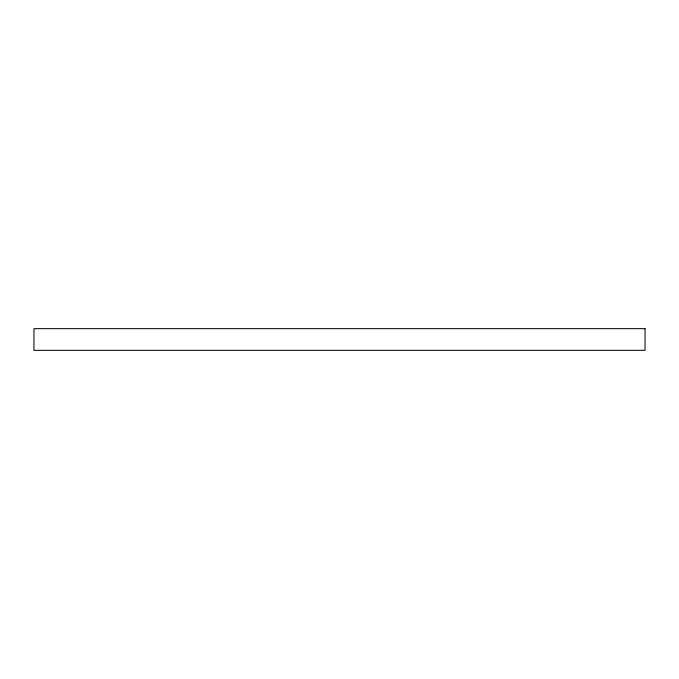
<?xml version="1.0" encoding="UTF-8"?>
<svg xmlns="http://www.w3.org/2000/svg" width="679" height="679" viewBox="0 0 679 679"><rect width="100%" height="100%" fill="white"/><g stroke="black" fill="none" stroke-linecap="round" stroke-linejoin="round"><path stroke-width="1.02" d="M645.05 328.661L33.95 328.661L33.95 350.339L645.05 350.339L645.05 328.661"/></g></svg>
